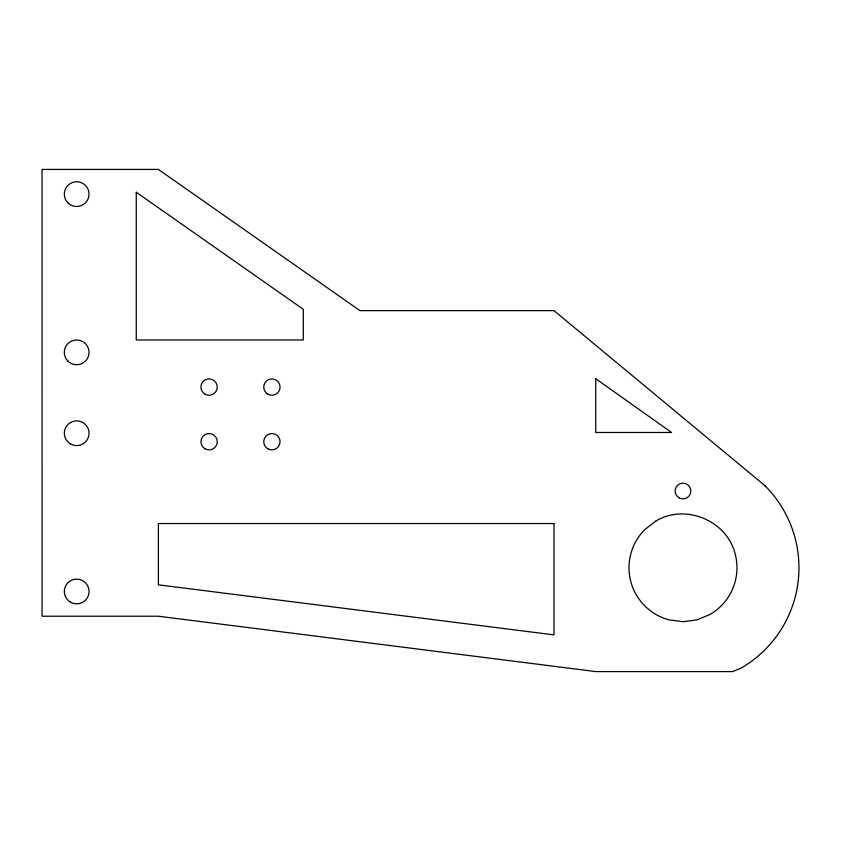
<?xml version="1.0" encoding="UTF-8"?>
<svg xmlns="http://www.w3.org/2000/svg" width="841" height="841" viewBox="0 0 841 841"><rect width="100%" height="100%" fill="white"/><g stroke="black" fill="none" stroke-linecap="round" stroke-linejoin="round"><path stroke-width="1.26" d="M764.984 485.73L553.998 310.623L359.927 310.623L158.392 169.419L42.05 169.419L42.061 616.222L158.402 616.222L595.743 671.581L732.711 671.581L740.963 668.164A115.974 115.974 0 0 0 764.984 485.72M136.263 192.253L136.263 339.974L303.296 339.974L303.296 309.288L136.263 192.253M553.998 523.544L553.998 634.892L158.402 584.821L158.392 523.544L553.998 523.544M595.733 378.713L595.733 432.484L671.602 432.484L595.733 378.713M655.991 520.978L644.805 529.557A53.982 53.982 0 0 0 669.005 619.87L682.976 621.709L696.958 619.87L709.972 614.477A53.982 53.982 0 0 0 735.129 553.756C726.887 520.558 685.289 503.328 655.991 520.978M205.004 394.156A8.168 8.168 0 0 0 217.251 387.081A8.168 8.168 0 0 0 205.004 380.006A8.168 8.168 0 0 0 205.004 394.156M267.806 448.789A8.168 8.168 0 0 0 280.053 441.725A8.168 8.168 0 0 0 267.806 434.65A8.168 8.168 0 0 0 267.806 448.789M67.932 202.87A12.363 12.363 0 0 0 88.61 197.33A12.363 12.363 0 0 0 73.472 182.192A12.363 12.363 0 0 0 67.932 202.87M205.004 448.789A8.168 8.168 0 0 0 217.251 441.725A8.168 8.168 0 0 0 205.004 434.65A8.168 8.168 0 0 0 205.004 448.789M70.497 602.198A12.363 12.363 0 0 0 89.051 591.496A12.363 12.363 0 0 0 70.497 580.784A12.363 12.363 0 0 0 70.497 602.198M67.932 361.125A12.363 12.363 0 0 0 88.61 355.585A12.363 12.363 0 0 0 73.472 340.437A12.363 12.363 0 0 0 67.932 361.125M70.497 443.943A12.363 12.363 0 0 0 89.051 433.241A12.363 12.363 0 0 0 70.497 422.529A12.363 12.363 0 0 0 70.497 443.943M267.816 394.156A8.168 8.168 0 0 0 280.064 387.081A8.168 8.168 0 0 0 267.816 380.006A8.168 8.168 0 0 0 267.816 394.156M679.055 497.809A7.853 7.853 0 0 0 690.829 491.007A7.853 7.853 0 0 0 679.055 484.216A7.853 7.853 0 0 0 679.055 497.809"/></g></svg>
